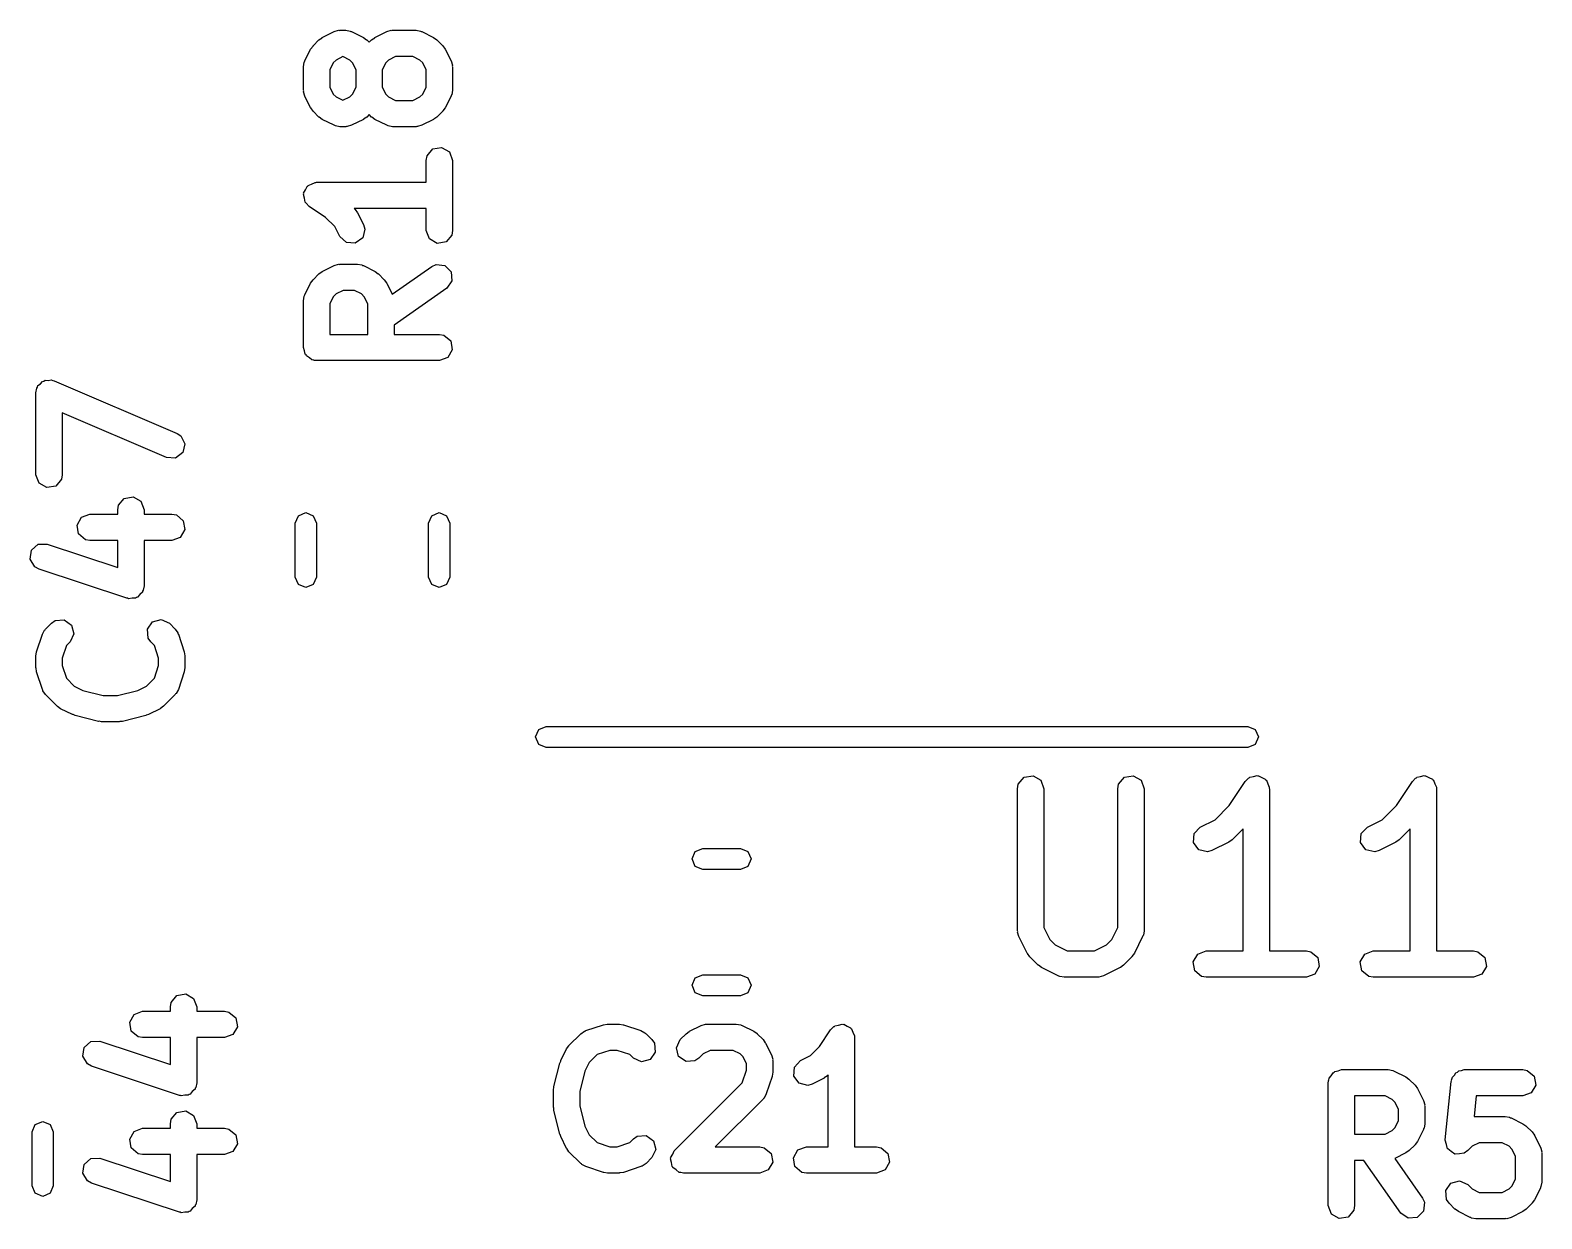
# Model space of a CAD drawing. Extents: x 72 to 186, y -144 to -85.
# Drawn here: x 140.21 to 148.82, y -100.69 to -93.92 of the extents above; entities that cross this region are included whole.
import ezdxf

# ---------------------------------------------------------------- set-up
doc = ezdxf.new("R2010")
doc.units = 0
doc.layers.add('BLACK', color=7, linetype='CONTINUOUS')

msp = doc.modelspace()

# ---------------------------------------------------------------- linework, layer by layer
at = {"layer": 'BLACK', "linetype": 'CONTINUOUS'}
for p, q in [((141.821, -94.0053), (141.855, -93.972)), ((141.855, -93.972), (141.873, -93.9591)), ((141.873, -93.9591), (141.874, -93.9579)), ((141.874, -93.9579), (141.941, -93.9246)), ((141.941, -93.9246), (141.966, -93.9172)), ((141.966, -93.9172), (141.97, -93.9182)), ((141.97, -93.9182), (141.974, -93.9167)), ((141.974, -93.9167), (142.008, -93.9167)), ((142.008, -93.9167), (142.033, -93.9212)), ((142.033, -93.9212), (142.037, -93.9241)), ((142.037, -93.9241), (142.041, -93.9246)), ((142.041, -93.9246), (142.108, -93.9579)), ((142.108, -93.9579), (142.126, -93.9713)), ((142.126, -93.9713), (142.127, -93.972)), ((142.127, -93.972), (142.141, -93.9856)), ((142.141, -93.9856), (142.155, -93.972)), ((142.155, -93.972), (142.173, -93.9591)), ((142.173, -93.9591), (142.174, -93.9579)), ((142.174, -93.9579), (142.241, -93.9246)), ((142.241, -93.9246), (142.266, -93.9172)), ((142.266, -93.9172), (142.27, -93.9182)), ((142.27, -93.9182), (142.274, -93.9167)), ((142.274, -93.9167), (142.408, -93.9167)), ((142.408, -93.9167), (142.433, -93.9212)), ((142.433, -93.9212), (142.437, -93.9241)), ((142.437, -93.9241), (142.441, -93.9246)), ((142.441, -93.9246), (142.508, -93.9579)), ((142.508, -93.9579), (142.526, -93.9713)), ((142.526, -93.9713), (142.527, -93.972)), ((142.527, -93.972), (142.561, -94.0053)), ((141.774, -94.0915), (141.807, -94.0248)), ((141.807, -94.0248), (141.821, -94.0068)), ((141.821, -94.0068), (141.821, -94.0053)), ((141.952, -94.0866), (141.936, -94.1028)), ((141.991, -94.0672), (141.952, -94.0866)), ((142.03, -94.0866), (141.991, -94.0672)), ((142.046, -94.1028), (142.03, -94.0866)), ((142.252, -94.0866), (142.236, -94.1028)), ((142.292, -94.0667), (142.252, -94.0866)), ((142.39, -94.0667), (142.292, -94.0667)), ((142.43, -94.0866), (142.39, -94.0667)), ((142.446, -94.1028), (142.43, -94.0866)), ((142.561, -94.0053), (142.574, -94.0237)), ((142.574, -94.0237), (142.575, -94.0248)), ((142.575, -94.0248), (142.608, -94.0915)), ((141.766, -94.125), (141.771, -94.0993)), ((141.766, -94.2583), (141.766, -94.125)), ((141.771, -94.0993), (141.773, -94.0959)), ((141.773, -94.0959), (141.774, -94.0915)), ((141.936, -94.1028), (141.916, -94.1427)), ((141.916, -94.1427), (141.916, -94.2406)), ((142.066, -94.1427), (142.046, -94.1028)), ((142.066, -94.2406), (142.066, -94.1427)), ((142.236, -94.1028), (142.216, -94.1427)), ((142.216, -94.1427), (142.216, -94.2406)), ((142.466, -94.1427), (142.446, -94.1028)), ((142.466, -94.2406), (142.466, -94.1427)), ((142.608, -94.0915), (142.616, -94.1164)), ((142.616, -94.1164), (142.614, -94.1208)), ((142.614, -94.1208), (142.616, -94.125)), ((142.616, -94.125), (142.616, -94.2583)), ((141.768, -94.2625), (141.766, -94.2583)), ((141.916, -94.2406), (141.936, -94.2806)), ((142.046, -94.2806), (142.066, -94.2406)), ((142.216, -94.2406), (142.236, -94.2806)), ((142.446, -94.2806), (142.466, -94.2406)), ((142.616, -94.2583), (142.612, -94.284)), ((141.767, -94.2669), (141.768, -94.2625)), ((141.774, -94.2919), (141.767, -94.2669)), ((141.807, -94.3585), (141.774, -94.2919)), ((141.936, -94.2806), (141.952, -94.2967)), ((141.952, -94.2967), (141.991, -94.3161)), ((141.991, -94.3161), (142.03, -94.2967)), ((142.03, -94.2967), (142.046, -94.2806)), ((142.236, -94.2806), (142.252, -94.2967)), ((142.252, -94.2967), (142.292, -94.3167)), ((142.292, -94.3167), (142.39, -94.3167)), ((142.39, -94.3167), (142.43, -94.2967)), ((142.43, -94.2967), (142.446, -94.2806)), ((142.608, -94.2919), (142.575, -94.3585)), ((142.609, -94.2874), (142.608, -94.2919)), ((142.612, -94.284), (142.609, -94.2874)), ((141.808, -94.3597), (141.807, -94.3585)), ((141.821, -94.378), (141.808, -94.3597)), ((141.855, -94.4114), (141.821, -94.378)), ((141.856, -94.4121), (141.855, -94.4114)), ((141.874, -94.4254), (141.856, -94.4121)), ((141.941, -94.4587), (141.874, -94.4254)), ((142.108, -94.4254), (142.041, -94.4587)), ((142.109, -94.4242), (142.108, -94.4254)), ((142.127, -94.4114), (142.109, -94.4242)), ((142.141, -94.3977), (142.127, -94.4114)), ((142.155, -94.4114), (142.141, -94.3977)), ((142.156, -94.4121), (142.155, -94.4114)), ((142.174, -94.4254), (142.156, -94.4121)), ((142.241, -94.4587), (142.174, -94.4254)), ((142.508, -94.4254), (142.441, -94.4587)), ((142.509, -94.4242), (142.508, -94.4254)), ((142.527, -94.4114), (142.509, -94.4242)), ((142.561, -94.378), (142.527, -94.4114)), ((142.575, -94.3585), (142.561, -94.3766)), ((142.561, -94.3766), (142.561, -94.378)), ((141.945, -94.4593), (141.941, -94.4587)), ((141.949, -94.4621), (141.945, -94.4593)), ((141.974, -94.4667), (141.949, -94.4621)), ((142.008, -94.4667), (141.974, -94.4667)), ((142.012, -94.4651), (142.008, -94.4667)), ((142.016, -94.4662), (142.012, -94.4651)), ((142.041, -94.4587), (142.016, -94.4662)), ((142.245, -94.4593), (142.241, -94.4587)), ((142.249, -94.4621), (142.245, -94.4593)), ((142.274, -94.4667), (142.249, -94.4621)), ((142.408, -94.4667), (142.274, -94.4667)), ((142.412, -94.4651), (142.408, -94.4667)), ((142.416, -94.4662), (142.412, -94.4651)), ((142.441, -94.4587), (142.416, -94.4662)), ((142.471, -94.6327), (142.504, -94.5934)), ((142.504, -94.5934), (142.554, -94.5845)), ((142.554, -94.5845), (142.598, -94.6101)), ((142.466, -94.6583), (142.471, -94.6327)), ((142.466, -94.7833), (142.466, -94.6583)), ((142.598, -94.6101), (142.616, -94.6583)), ((142.616, -94.6583), (142.616, -95.0583)), ((141.766, -94.8535), (141.768, -94.8496)), ((141.772, -94.8744), (141.766, -94.8535)), ((141.767, -94.8453), (141.778, -94.8265)), ((141.768, -94.8496), (141.767, -94.8453)), ((141.778, -94.8265), (141.787, -94.8065)), ((141.787, -94.8065), (141.791, -94.8046)), ((141.791, -94.8046), (141.793, -94.8009)), ((141.793, -94.8009), (141.813, -94.7934)), ((141.813, -94.7934), (141.833, -94.7838)), ((141.833, -94.7838), (141.837, -94.7848)), ((141.837, -94.7848), (141.841, -94.7833)), ((141.841, -94.7833), (142.466, -94.7833)), ((141.776, -94.8958), (141.772, -94.8744)), ((141.779, -94.8986), (141.776, -94.8958)), ((141.781, -94.9027), (141.779, -94.8986)), ((141.799, -94.9207), (141.781, -94.9027)), ((141.893, -94.9833), (141.799, -94.9207)), ((142.466, -94.9333), (142.055, -94.9333)), ((142.055, -94.9333), (142.061, -94.9386)), ((142.061, -94.9386), (142.074, -94.957)), ((142.466, -95.0583), (142.466, -94.9333)), ((141.946, -95.0361), (141.893, -94.9833)), ((142.074, -94.957), (142.075, -94.9581)), ((142.075, -94.9581), (142.108, -95.0248)), ((142.108, -95.0248), (142.116, -95.0498)), ((141.974, -95.0919), (141.946, -95.0361)), ((142.011, -95.1271), (141.974, -95.0919)), ((142.104, -95.0997), (142.062, -95.1302)), ((142.116, -95.0498), (142.104, -95.0997)), ((142.484, -95.1065), (142.466, -95.0583)), ((142.528, -95.1322), (142.484, -95.1065)), ((142.612, -95.084), (142.579, -95.1233)), ((142.616, -95.0583), (142.612, -95.084)), ((142.062, -95.1302), (142.011, -95.1271)), ((142.579, -95.1233), (142.528, -95.1322)), ((141.855, -95.3053), (141.873, -95.2924)), ((141.873, -95.2924), (141.874, -95.2913)), ((141.874, -95.2913), (141.941, -95.2579)), ((141.941, -95.2579), (141.966, -95.2505)), ((141.966, -95.2505), (141.97, -95.2515)), ((141.97, -95.2515), (141.974, -95.25)), ((141.974, -95.25), (142.074, -95.25)), ((142.074, -95.25), (142.1, -95.2545)), ((142.1, -95.2545), (142.103, -95.2574)), ((142.103, -95.2574), (142.108, -95.2579)), ((142.108, -95.2579), (142.175, -95.2913)), ((142.175, -95.2913), (142.193, -95.3046)), ((142.273, -95.4211), (142.498, -95.2636)), ((142.498, -95.2636), (142.522, -95.2526)), ((142.522, -95.2526), (142.573, -95.257)), ((142.573, -95.257), (142.609, -95.2933)), ((141.774, -95.4248), (141.807, -95.3581)), ((141.807, -95.3581), (141.821, -95.3401)), ((141.821, -95.3386), (141.855, -95.3053)), ((141.821, -95.3401), (141.821, -95.3386)), ((142.193, -95.3046), (142.194, -95.3053)), ((142.194, -95.3053), (142.227, -95.3386)), ((142.227, -95.3386), (142.24, -95.357)), ((142.24, -95.357), (142.241, -95.3581)), ((142.241, -95.3581), (142.273, -95.4211)), ((142.613, -95.3444), (142.584, -95.3864)), ((142.609, -95.2933), (142.613, -95.3444)), ((141.766, -95.4583), (141.771, -95.4327)), ((141.766, -95.725), (141.766, -95.4583)), ((141.771, -95.4327), (141.773, -95.4292)), ((141.773, -95.4292), (141.774, -95.4248)), ((141.936, -95.4361), (141.916, -95.476)), ((141.952, -95.42), (141.936, -95.4361)), ((141.992, -95.4), (141.952, -95.42)), ((142.057, -95.4), (141.992, -95.4)), ((142.097, -95.42), (142.057, -95.4)), ((142.113, -95.4361), (142.097, -95.42)), ((142.133, -95.476), (142.113, -95.4361)), ((142.584, -95.3864), (142.283, -95.5974)), ((141.916, -95.476), (141.916, -95.65)), ((142.133, -95.65), (142.133, -95.476)), ((142.283, -95.5974), (142.283, -95.65)), ((141.916, -95.65), (142.133, -95.65)), ((142.283, -95.65), (142.541, -95.65)), ((142.541, -95.65), (142.567, -95.6545)), ((142.567, -95.6545), (142.606, -95.6875)), ((142.606, -95.6875), (142.615, -95.738)), ((141.773, -95.7433), (141.766, -95.725)), ((141.776, -95.7625), (141.773, -95.7433)), ((141.781, -95.7668), (141.776, -95.7625)), ((141.784, -95.7732), (141.781, -95.7668)), ((141.8, -95.783), (141.784, -95.7732)), ((141.815, -95.7955), (141.8, -95.783)), ((141.825, -95.7972), (141.815, -95.7955)), ((141.828, -95.7989), (141.825, -95.7972)), ((141.831, -95.7983), (141.828, -95.7989)), ((141.841, -95.8), (141.831, -95.7983)), ((142.541, -95.8), (141.841, -95.8)), ((142.589, -95.7825), (142.541, -95.8)), ((142.615, -95.738), (142.589, -95.7825)), ((140.241, -95.9833), (140.246, -95.9577)), ((140.246, -95.9577), (140.251, -95.9509)), ((140.251, -95.9509), (140.253, -95.9423)), ((140.253, -95.9423), (140.267, -95.9318)), ((140.267, -95.9318), (140.279, -95.9184)), ((140.279, -95.9184), (140.287, -95.9168)), ((140.287, -95.9168), (140.294, -95.9115)), ((140.294, -95.9115), (140.312, -95.9125)), ((140.312, -95.9125), (140.329, -95.9095)), ((140.329, -95.9095), (140.337, -95.9139)), ((140.337, -95.9139), (140.346, -95.9144)), ((140.346, -95.9144), (141.046, -96.2144)), ((140.241, -96.45), (140.241, -95.9833)), ((140.986, -96.3523), (140.391, -96.0971)), ((140.391, -96.0971), (140.391, -96.45)), ((141.046, -96.2144), (141.067, -96.2287)), ((141.067, -96.2287), (141.091, -96.2745)), ((141.079, -96.3244), (141.038, -96.3551)), ((141.091, -96.2745), (141.079, -96.3244)), ((141.038, -96.3551), (140.986, -96.3523)), ((140.259, -96.4982), (140.241, -96.45)), ((140.303, -96.5239), (140.259, -96.4982)), ((140.387, -96.4757), (140.354, -96.515)), ((140.391, -96.45), (140.387, -96.4757)), ((140.354, -96.515), (140.303, -96.5239)), ((140.712, -96.6243), (140.745, -96.585)), ((140.745, -96.585), (140.796, -96.5761)), ((140.796, -96.5761), (140.84, -96.6018)), ((140.708, -96.65), (140.712, -96.6243)), ((140.708, -96.675), (140.708, -96.65)), ((140.84, -96.6018), (140.858, -96.65)), ((140.858, -96.65), (140.858, -96.675)), ((141.738, -96.6839), (141.78, -96.6664)), ((141.78, -96.6664), (141.822, -96.6839)), ((142.498, -96.6839), (142.54, -96.6664)), ((142.54, -96.6664), (142.582, -96.6839)), ((140.476, -96.737), (140.501, -96.6925)), ((140.484, -96.7875), (140.476, -96.737)), ((140.501, -96.6925), (140.549, -96.675)), ((140.549, -96.675), (140.708, -96.675)), ((140.858, -96.675), (141.016, -96.675)), ((141.016, -96.675), (141.042, -96.6795)), ((141.042, -96.6795), (141.081, -96.7125)), ((141.081, -96.7125), (141.09, -96.763)), ((141.72, -96.7264), (141.738, -96.6839)), ((141.72, -97.0336), (141.72, -96.7264)), ((141.822, -96.6839), (141.84, -96.7264)), ((141.84, -96.7264), (141.84, -97.0336)), ((142.48, -96.7264), (142.498, -96.6839)), ((142.48, -97.0336), (142.48, -96.7264)), ((142.582, -96.6839), (142.6, -96.7264)), ((142.6, -96.7264), (142.6, -97.0336)), ((140.524, -96.8205), (140.484, -96.7875)), ((140.549, -96.825), (140.524, -96.8205)), ((140.708, -96.825), (140.549, -96.825)), ((140.708, -96.9793), (140.708, -96.825)), ((141.016, -96.825), (140.858, -96.825)), ((140.858, -96.825), (140.858, -97.0833)), ((141.064, -96.8075), (141.016, -96.825)), ((141.09, -96.763), (141.064, -96.8075)), ((140.209, -96.9317), (140.217, -96.881)), ((140.217, -96.881), (140.255, -96.8469)), ((140.255, -96.8469), (140.306, -96.8455)), ((140.306, -96.8455), (140.708, -96.9793)), ((140.236, -96.9754), (140.209, -96.9317)), ((140.259, -96.9878), (140.236, -96.9754)), ((140.759, -97.1545), (140.259, -96.9878)), ((140.858, -97.0833), (140.853, -97.109)), ((141.738, -97.0761), (141.72, -97.0336)), ((141.78, -97.0936), (141.738, -97.0761)), ((141.822, -97.0761), (141.78, -97.0936)), ((141.84, -97.0336), (141.822, -97.0761)), ((142.498, -97.0761), (142.48, -97.0336)), ((142.54, -97.0936), (142.498, -97.0761)), ((142.582, -97.0761), (142.54, -97.0936)), ((142.6, -97.0336), (142.582, -97.0761)), ((140.765, -97.1543), (140.759, -97.1545)), ((140.77, -97.1572), (140.765, -97.1543)), ((140.79, -97.1536), (140.77, -97.1572)), ((140.81, -97.1531), (140.79, -97.1536)), ((140.815, -97.1493), (140.81, -97.1531)), ((140.82, -97.1483), (140.815, -97.1493)), ((140.833, -97.1326), (140.82, -97.1483)), ((140.849, -97.119), (140.833, -97.1326)), ((140.853, -97.109), (140.849, -97.1134)), ((140.849, -97.1134), (140.849, -97.119)), ((140.245, -97.4596), (140.278, -97.3596)), ((140.278, -97.3596), (140.291, -97.3367)), ((140.291, -97.3367), (140.294, -97.3344)), ((140.294, -97.3344), (140.296, -97.3303)), ((140.296, -97.3303), (140.33, -97.297)), ((140.33, -97.297), (140.351, -97.282)), ((140.351, -97.282), (140.402, -97.2776)), ((140.402, -97.2776), (140.444, -97.307)), ((140.457, -97.3565), (140.436, -97.403)), ((140.444, -97.307), (140.457, -97.3565)), ((140.877, -97.3306), (140.906, -97.2886)), ((140.881, -97.3817), (140.877, -97.3306)), ((140.906, -97.2886), (140.956, -97.2753)), ((140.956, -97.2753), (141.002, -97.297)), ((141.002, -97.297), (141.036, -97.3303)), ((141.036, -97.3303), (141.051, -97.3516)), ((141.051, -97.3516), (141.051, -97.3561)), ((141.051, -97.3561), (141.054, -97.3596)), ((141.054, -97.3596), (141.087, -97.4596)), ((140.415, -97.4238), (140.391, -97.4955)), ((140.436, -97.403), (140.415, -97.4238)), ((140.896, -97.403), (140.881, -97.3817)), ((140.917, -97.4238), (140.896, -97.403)), ((140.941, -97.4955), (140.917, -97.4238)), ((140.241, -97.4833), (140.245, -97.4612)), ((140.241, -97.55), (140.241, -97.4833)), ((140.245, -97.4612), (140.245, -97.4596)), ((140.391, -97.4955), (140.391, -97.5378)), ((140.941, -97.5378), (140.941, -97.4955)), ((141.087, -97.4596), (141.09, -97.4818)), ((141.09, -97.4818), (141.091, -97.4833)), ((141.091, -97.4833), (141.091, -97.55)), ((140.242, -97.5515), (140.241, -97.55)), ((140.245, -97.5737), (140.242, -97.5515)), ((140.278, -97.6737), (140.245, -97.5737)), ((140.391, -97.5378), (140.415, -97.6095)), ((140.415, -97.6095), (140.46, -97.655)), ((140.872, -97.655), (140.917, -97.6095)), ((140.917, -97.6095), (140.941, -97.5378)), ((141.087, -97.5737), (141.054, -97.6737)), ((141.091, -97.55), (141.087, -97.5721)), ((141.087, -97.5721), (141.087, -97.5737)), ((140.281, -97.6772), (140.278, -97.6737)), ((140.281, -97.6817), (140.281, -97.6772)), ((140.296, -97.703), (140.281, -97.6817)), ((140.363, -97.7697), (140.296, -97.703)), ((140.46, -97.655), (140.509, -97.6792)), ((140.509, -97.6792), (140.625, -97.7083)), ((140.707, -97.7083), (140.823, -97.6792)), ((140.823, -97.6792), (140.872, -97.655)), ((141.036, -97.703), (140.969, -97.7697)), ((141.038, -97.699), (141.036, -97.703)), ((141.041, -97.6966), (141.038, -97.699)), ((141.054, -97.6737), (141.041, -97.6966)), ((140.364, -97.7704), (140.363, -97.7697)), ((140.382, -97.7837), (140.364, -97.7704)), ((140.449, -97.8171), (140.382, -97.7837)), ((140.625, -97.7083), (140.707, -97.7083)), ((140.95, -97.7837), (140.883, -97.8171)), ((140.951, -97.7826), (140.95, -97.7837)), ((140.969, -97.7697), (140.951, -97.7826)), ((140.453, -97.8175), (140.449, -97.8171)), ((140.465, -97.8228), (140.453, -97.8175)), ((140.598, -97.8561), (140.465, -97.8228)), ((140.601, -97.8557), (140.598, -97.8561)), ((140.616, -97.8583), (140.601, -97.8557)), ((140.716, -97.8583), (140.616, -97.8583)), ((140.719, -97.8571), (140.716, -97.8583)), ((140.734, -97.8561), (140.719, -97.8571)), ((140.868, -97.8228), (140.734, -97.8561)), ((140.87, -97.8208), (140.868, -97.8228)), ((140.883, -97.8171), (140.87, -97.8208)), ((143.09, -97.945), (143.108, -97.9026)), ((143.108, -97.9874), (143.09, -97.945)), ((143.108, -97.9026), (143.15, -97.885)), ((143.15, -97.885), (147.15, -97.885)), ((147.15, -97.885), (147.192, -97.9026)), ((147.192, -97.9026), (147.21, -97.945)), ((147.21, -97.945), (147.192, -97.9874)), ((143.15, -98.005), (143.108, -97.9874)), ((147.15, -98.005), (143.15, -98.005)), ((147.192, -97.9874), (147.15, -98.005)), ((145.837, -98.2398), (145.841, -98.2142)), ((145.841, -98.2142), (145.874, -98.1749)), ((145.874, -98.1749), (145.925, -98.166)), ((145.925, -98.166), (145.969, -98.1916)), ((145.969, -98.1916), (145.987, -98.2398)), ((146.408, -98.2398), (146.413, -98.2142)), ((146.413, -98.2142), (146.446, -98.1749)), ((146.446, -98.1749), (146.496, -98.166)), ((146.496, -98.166), (146.541, -98.1916)), ((146.541, -98.1916), (146.558, -98.2398)), ((147.044, -98.3349), (147.135, -98.1982)), ((147.135, -98.1982), (147.153, -98.1794)), ((147.153, -98.1794), (147.157, -98.1782)), ((147.157, -98.1782), (147.16, -98.1749)), ((147.16, -98.1749), (147.182, -98.1711)), ((147.182, -98.1711), (147.202, -98.165)), ((147.202, -98.165), (147.206, -98.1667)), ((147.206, -98.1667), (147.211, -98.166)), ((147.211, -98.166), (147.229, -98.1768)), ((147.229, -98.1768), (147.249, -98.1856)), ((147.249, -98.1856), (147.251, -98.1895)), ((147.251, -98.1895), (147.255, -98.1916)), ((147.255, -98.1916), (147.263, -98.2121)), ((147.263, -98.2121), (147.272, -98.2316)), ((147.996, -98.3349), (148.088, -98.1982)), ((148.088, -98.1982), (148.106, -98.1794)), ((148.106, -98.1794), (148.11, -98.1782)), ((148.11, -98.1782), (148.112, -98.1749)), ((148.112, -98.1749), (148.134, -98.1711)), ((148.134, -98.1711), (148.155, -98.165)), ((148.155, -98.165), (148.159, -98.1667)), ((148.159, -98.1667), (148.163, -98.166)), ((148.163, -98.166), (148.182, -98.1768)), ((148.182, -98.1768), (148.202, -98.1856)), ((148.202, -98.1856), (148.204, -98.1895)), ((148.204, -98.1895), (148.207, -98.1916)), ((148.207, -98.1916), (148.215, -98.2121)), ((148.215, -98.2121), (148.225, -98.2316)), ((145.837, -99.0493), (145.837, -98.2398)), ((145.987, -98.2398), (145.987, -99.0316)), ((146.408, -99.0316), (146.408, -98.2398)), ((146.558, -98.2398), (146.558, -99.0493)), ((147.272, -98.2316), (147.271, -98.2358)), ((147.271, -98.2358), (147.273, -98.2398)), ((147.273, -98.2398), (147.273, -99.1648)), ((148.225, -98.2316), (148.224, -98.2358)), ((148.224, -98.2358), (148.225, -98.2398)), ((148.225, -98.2398), (148.225, -99.1648)), ((146.963, -98.4163), (147.044, -98.3349)), ((147.915, -98.4163), (147.996, -98.3349)), ((146.843, -98.4957), (146.878, -98.4585)), ((146.878, -98.4585), (146.963, -98.4163)), ((147.123, -98.4685), (147.06, -98.5309)), ((147.123, -99.1648), (147.123, -98.4685)), ((147.795, -98.4957), (147.831, -98.4585)), ((147.831, -98.4585), (147.915, -98.4163)), ((148.075, -98.4685), (148.013, -98.5309)), ((148.075, -99.1648), (148.075, -98.4685)), ((146.84, -98.5469), (146.843, -98.4957)), ((146.871, -98.5881), (146.84, -98.5469)), ((147.041, -98.545), (146.945, -98.5926)), ((147.042, -98.5438), (147.041, -98.545)), ((147.06, -98.5309), (147.042, -98.5438)), ((147.792, -98.5469), (147.795, -98.4957)), ((147.823, -98.5881), (147.792, -98.5469)), ((147.993, -98.545), (147.898, -98.5926)), ((147.994, -98.5438), (147.993, -98.545)), ((148.013, -98.5309), (147.994, -98.5438)), ((143.982, -98.64), (144, -98.5976)), ((144, -98.6824), (143.982, -98.64)), ((144, -98.5976), (144.042, -98.58)), ((144.042, -98.58), (144.258, -98.58)), ((144.258, -98.58), (144.3, -98.5976)), ((144.3, -98.5976), (144.318, -98.64)), ((144.318, -98.64), (144.3, -98.6824)), ((146.92, -98.6), (146.871, -98.5881)), ((146.945, -98.5926), (146.92, -98.6)), ((147.873, -98.6), (147.823, -98.5881)), ((147.898, -98.5926), (147.873, -98.6)), ((144.042, -98.7), (144, -98.6824)), ((144.258, -98.7), (144.042, -98.7)), ((144.3, -98.6824), (144.258, -98.7)), ((145.838, -99.0536), (145.837, -99.0493)), ((145.837, -99.0579), (145.838, -99.0536)), ((145.845, -99.0829), (145.837, -99.0579)), ((145.892, -99.1781), (145.845, -99.0829)), ((145.987, -99.0316), (146.021, -99.1002)), ((146.374, -99.1002), (146.408, -99.0316)), ((146.55, -99.0829), (146.503, -99.1781)), ((146.551, -99.0784), (146.55, -99.0829)), ((146.554, -99.075), (146.551, -99.0784)), ((146.558, -99.0493), (146.554, -99.075)), ((146.021, -99.1002), (146.052, -99.1306)), ((146.052, -99.1306), (146.12, -99.1648)), ((146.12, -99.1648), (146.275, -99.1648)), ((146.275, -99.1648), (146.344, -99.1306)), ((146.344, -99.1306), (146.374, -99.1002)), ((146.864, -99.1824), (146.912, -99.1648)), ((146.912, -99.1648), (147.123, -99.1648)), ((147.273, -99.1648), (147.483, -99.1648)), ((147.483, -99.1648), (147.509, -99.1693)), ((147.509, -99.1693), (147.548, -99.2023)), ((147.816, -99.1824), (147.864, -99.1648)), ((147.864, -99.1648), (148.075, -99.1648)), ((148.225, -99.1648), (148.436, -99.1648)), ((148.436, -99.1648), (148.461, -99.1693)), ((148.461, -99.1693), (148.501, -99.2023)), ((145.894, -99.1792), (145.892, -99.1781)), ((145.906, -99.1976), (145.894, -99.1792)), ((145.954, -99.2452), (145.906, -99.1976)), ((145.956, -99.2459), (145.954, -99.2452)), ((145.974, -99.2593), (145.956, -99.2459)), ((146.441, -99.2452), (146.423, -99.2581)), ((146.489, -99.1976), (146.441, -99.2452)), ((146.503, -99.1781), (146.489, -99.1961)), ((146.489, -99.1961), (146.489, -99.1976)), ((146.838, -99.2268), (146.864, -99.1824)), ((146.847, -99.2773), (146.838, -99.2268)), ((147.557, -99.2528), (147.532, -99.2973)), ((147.548, -99.2023), (147.557, -99.2528)), ((147.79, -99.2268), (147.816, -99.1824)), ((147.799, -99.2773), (147.79, -99.2268)), ((148.51, -99.2528), (148.484, -99.2973)), ((148.501, -99.2023), (148.51, -99.2528)), ((143.982, -99.36), (144, -99.3176)), ((144, -99.3176), (144.042, -99.3)), ((144.042, -99.3), (144.258, -99.3)), ((144.258, -99.3), (144.3, -99.3176)), ((144.3, -99.3176), (144.318, -99.36)), ((146.069, -99.3069), (145.974, -99.2593)), ((146.073, -99.3074), (146.069, -99.3069)), ((146.077, -99.3103), (146.073, -99.3074)), ((146.102, -99.3148), (146.077, -99.3103)), ((146.293, -99.3148), (146.102, -99.3148)), ((146.297, -99.3133), (146.293, -99.3148)), ((146.301, -99.3143), (146.297, -99.3133)), ((146.326, -99.3069), (146.301, -99.3143)), ((146.422, -99.2593), (146.326, -99.3069)), ((146.423, -99.2581), (146.422, -99.2593)), ((146.886, -99.3103), (146.847, -99.2773)), ((146.912, -99.3148), (146.886, -99.3103)), ((147.483, -99.3148), (146.912, -99.3148)), ((147.532, -99.2973), (147.483, -99.3148)), ((147.839, -99.3103), (147.799, -99.2773)), ((147.864, -99.3148), (147.839, -99.3103)), ((148.436, -99.3148), (147.864, -99.3148)), ((148.484, -99.2973), (148.436, -99.3148)), ((141.012, -99.4577), (141.045, -99.4184)), ((141.045, -99.4184), (141.096, -99.4095)), ((141.096, -99.4095), (141.14, -99.4351)), ((144, -99.4024), (143.982, -99.36)), ((144.042, -99.42), (144, -99.4024)), ((144.258, -99.42), (144.042, -99.42)), ((144.3, -99.4024), (144.258, -99.42)), ((144.318, -99.36), (144.3, -99.4024)), ((140.801, -99.5259), (140.849, -99.5083)), ((140.849, -99.5083), (141.008, -99.5083)), ((141.008, -99.4833), (141.012, -99.4577)), ((141.008, -99.5083), (141.008, -99.4833)), ((141.14, -99.4351), (141.158, -99.4833)), ((141.158, -99.4833), (141.158, -99.5083)), ((141.158, -99.5083), (141.316, -99.5083)), ((141.316, -99.5083), (141.342, -99.5129)), ((141.342, -99.5129), (141.381, -99.5458)), ((140.776, -99.5703), (140.801, -99.5259)), ((140.784, -99.6208), (140.776, -99.5703)), ((141.39, -99.5964), (141.364, -99.6408)), ((141.381, -99.5458), (141.39, -99.5964)), ((143.376, -99.6182), (143.476, -99.5849)), ((143.476, -99.5849), (143.498, -99.5816)), ((143.498, -99.5816), (143.5, -99.581)), ((143.5, -99.581), (143.567, -99.581)), ((143.567, -99.581), (143.589, -99.5849)), ((143.589, -99.5849), (143.59, -99.5849)), ((143.59, -99.5849), (143.69, -99.6182)), ((143.966, -99.6223), (144.033, -99.589)), ((144.033, -99.589), (144.058, -99.5815)), ((144.058, -99.5815), (144.062, -99.5826)), ((144.062, -99.5826), (144.067, -99.581)), ((144.067, -99.581), (144.233, -99.581)), ((144.233, -99.581), (144.259, -99.5856)), ((144.259, -99.5856), (144.262, -99.5884)), ((144.262, -99.5884), (144.267, -99.589)), ((144.267, -99.589), (144.334, -99.6223)), ((144.771, -99.6144), (144.789, -99.5956)), ((144.789, -99.5956), (144.793, -99.5944)), ((144.793, -99.5944), (144.796, -99.5911)), ((144.796, -99.5911), (144.817, -99.5873)), ((144.817, -99.5873), (144.838, -99.5812)), ((144.838, -99.5812), (144.842, -99.5829)), ((144.842, -99.5829), (144.846, -99.5822)), ((144.846, -99.5822), (144.865, -99.5931)), ((144.865, -99.5931), (144.885, -99.6018)), ((140.517, -99.7143), (140.555, -99.6803)), ((140.555, -99.6803), (140.606, -99.6788)), ((140.606, -99.6788), (141.008, -99.8126)), ((140.824, -99.6538), (140.784, -99.6208)), ((140.849, -99.6583), (140.824, -99.6538)), ((141.008, -99.6583), (140.849, -99.6583)), ((141.008, -99.8126), (141.008, -99.6583)), ((141.316, -99.6583), (141.158, -99.6583)), ((141.158, -99.6583), (141.158, -99.9167)), ((141.364, -99.6408), (141.316, -99.6583)), ((143.28, -99.703), (143.347, -99.6363)), ((143.347, -99.6363), (143.368, -99.6214)), ((143.368, -99.6214), (143.373, -99.621)), ((143.373, -99.621), (143.376, -99.6182)), ((143.69, -99.6182), (143.713, -99.6306)), ((143.713, -99.6306), (143.716, -99.6344)), ((143.716, -99.6344), (143.72, -99.6363)), ((143.72, -99.6363), (143.753, -99.6697)), ((143.753, -99.6697), (143.768, -99.691)), ((143.892, -99.7162), (143.914, -99.6697)), ((143.914, -99.6697), (143.947, -99.6363)), ((143.947, -99.6363), (143.965, -99.6235)), ((143.965, -99.6235), (143.966, -99.6223)), ((144.334, -99.6223), (144.352, -99.6356)), ((144.352, -99.6356), (144.353, -99.6363)), ((144.353, -99.6363), (144.386, -99.6697)), ((144.386, -99.6697), (144.399, -99.688)), ((144.708, -99.7083), (144.771, -99.6144)), ((144.885, -99.6018), (144.887, -99.6057)), ((144.887, -99.6057), (144.891, -99.6078)), ((144.891, -99.6078), (144.898, -99.6283)), ((144.898, -99.6283), (144.908, -99.6478)), ((144.908, -99.6478), (144.907, -99.652)), ((144.907, -99.652), (144.908, -99.656)), ((144.908, -99.656), (144.908, -100.281)), ((140.509, -99.765), (140.517, -99.7143)), ((140.536, -99.8087), (140.509, -99.765)), ((143.233, -99.7892), (143.266, -99.7225)), ((143.266, -99.7225), (143.28, -99.7045)), ((143.28, -99.7045), (143.28, -99.703)), ((143.441, -99.7549), (143.395, -99.8005)), ((143.512, -99.731), (143.441, -99.7549)), ((143.554, -99.731), (143.512, -99.731)), ((143.626, -99.7549), (143.554, -99.731)), ((143.647, -99.7757), (143.626, -99.7549)), ((143.772, -99.7421), (143.743, -99.7841)), ((143.768, -99.691), (143.772, -99.7421)), ((143.905, -99.7657), (143.892, -99.7162)), ((143.947, -99.7951), (143.905, -99.7657)), ((144.044, -99.751), (144.02, -99.7757)), ((144.084, -99.731), (144.044, -99.751)), ((144.216, -99.731), (144.084, -99.731)), ((144.256, -99.751), (144.216, -99.731)), ((144.272, -99.7671), (144.256, -99.751)), ((144.292, -99.8071), (144.272, -99.7671)), ((144.399, -99.688), (144.4, -99.6892)), ((144.4, -99.6892), (144.434, -99.7558)), ((144.434, -99.7558), (144.441, -99.7808)), ((144.6, -99.789), (144.656, -99.7611)), ((144.656, -99.7611), (144.708, -99.7083)), ((140.559, -99.8212), (140.536, -99.8087)), ((141.059, -99.9878), (140.559, -99.8212)), ((143.194, -99.9378), (143.227, -99.8045)), ((143.227, -99.8045), (143.233, -99.7927)), ((143.233, -99.7927), (143.233, -99.7892)), ((143.371, -99.8489), (143.342, -99.9653)), ((143.395, -99.8005), (143.371, -99.8489)), ((143.693, -99.7974), (143.647, -99.7757)), ((143.743, -99.7841), (143.693, -99.7974)), ((143.998, -99.7907), (143.947, -99.7951)), ((144.02, -99.7757), (143.998, -99.7907)), ((144.268, -99.9155), (144.292, -99.8439)), ((144.292, -99.8439), (144.292, -99.8071)), ((144.442, -99.856), (144.438, -99.8781)), ((144.441, -99.7808), (144.44, -99.7852)), ((144.44, -99.7852), (144.442, -99.7894)), ((144.442, -99.7894), (144.442, -99.856)), ((144.561, -99.8774), (144.565, -99.8262)), ((144.565, -99.8262), (144.6, -99.789)), ((147.625, -99.8755), (147.635, -99.8586)), ((147.635, -99.8586), (147.641, -99.8563)), ((147.641, -99.8563), (147.646, -99.8511)), ((147.646, -99.8511), (147.665, -99.8477)), ((147.665, -99.8477), (147.683, -99.841)), ((147.683, -99.841), (147.95, -99.841)), ((147.95, -99.841), (147.976, -99.8456)), ((147.976, -99.8456), (147.979, -99.8484)), ((147.979, -99.8484), (147.984, -99.849)), ((147.984, -99.849), (148.05, -99.8823)), ((148.327, -99.8724), (148.335, -99.8586)), ((148.335, -99.8586), (148.345, -99.855)), ((148.345, -99.855), (148.352, -99.8477)), ((148.352, -99.8477), (148.368, -99.8465)), ((148.368, -99.8465), (148.383, -99.841)), ((148.383, -99.841), (148.717, -99.841)), ((148.717, -99.841), (148.742, -99.8456)), ((148.742, -99.8456), (148.782, -99.8785)), ((141.153, -99.9423), (141.149, -99.9467)), ((141.158, -99.9167), (141.153, -99.9423)), ((143.192, -99.956), (143.194, -99.9413)), ((143.194, -99.9413), (143.194, -99.9378)), ((143.88, -100.303), (144.268, -99.9155)), ((144.438, -99.8798), (144.404, -99.9797)), ((144.438, -99.8781), (144.438, -99.8798)), ((144.592, -99.9186), (144.561, -99.8774)), ((144.642, -99.9305), (144.592, -99.9186)), ((144.667, -99.9231), (144.642, -99.9305)), ((144.734, -99.8898), (144.667, -99.9231)), ((144.735, -99.8886), (144.734, -99.8898)), ((144.753, -99.8757), (144.735, -99.8886)), ((144.758, -99.8704), (144.753, -99.8757)), ((144.758, -100.281), (144.758, -99.8704)), ((147.608, -99.916), (147.61, -99.9063)), ((147.608, -100.616), (147.608, -99.916)), ((147.609, -99.903), (147.611, -99.9001)), ((147.61, -99.9063), (147.609, -99.903)), ((147.611, -99.9001), (147.613, -99.8904)), ((147.613, -99.8904), (147.625, -99.8755)), ((148.05, -99.8823), (148.068, -99.8956)), ((148.068, -99.8956), (148.07, -99.8963)), ((148.07, -99.8963), (148.103, -99.9297)), ((148.103, -99.9297), (148.116, -99.948)), ((148.275, -100.242), (148.309, -99.9086)), ((148.309, -99.903), (148.311, -99.9003)), ((148.31, -99.9048), (148.309, -99.903)), ((148.309, -99.9086), (148.31, -99.9048)), ((148.311, -99.9003), (148.316, -99.8835)), ((148.316, -99.8835), (148.327, -99.8724)), ((148.791, -99.9291), (148.765, -99.9735)), ((148.782, -99.8785), (148.791, -99.9291)), ((141.065, -99.9877), (141.059, -99.9878)), ((141.07, -99.9905), (141.065, -99.9877)), ((141.09, -99.987), (141.07, -99.9905)), ((141.11, -99.9864), (141.09, -99.987)), ((141.115, -99.9826), (141.11, -99.9864)), ((141.12, -99.9816), (141.115, -99.9826)), ((141.133, -99.9659), (141.12, -99.9816)), ((141.149, -99.9524), (141.133, -99.9659)), ((141.149, -99.9467), (141.149, -99.9524)), ((143.192, -100.056), (143.192, -99.956)), ((143.342, -99.9653), (143.342, -100.047)), ((144.386, -100.009), (144.114, -100.281)), ((144.388, -100.005), (144.386, -100.009)), ((144.392, -100.003), (144.388, -100.005)), ((144.404, -99.9797), (144.392, -100.003)), ((147.932, -99.991), (147.758, -99.991)), ((147.758, -99.991), (147.758, -100.208)), ((147.972, -100.011), (147.932, -99.991)), ((147.988, -100.027), (147.972, -100.011)), ((148.008, -100.067), (147.988, -100.027)), ((148.116, -99.948), (148.117, -99.9492)), ((148.117, -99.9492), (148.15, -100.016)), ((148.15, -100.016), (148.158, -100.041)), ((148.451, -99.991), (148.439, -100.109)), ((148.717, -99.991), (148.451, -99.991)), ((148.765, -99.9735), (148.717, -99.991)), ((141.012, -100.124), (141.045, -100.085)), ((141.045, -100.085), (141.096, -100.076)), ((141.096, -100.076), (141.14, -100.102)), ((141.14, -100.102), (141.158, -100.15)), ((143.193, -100.059), (143.192, -100.056)), ((143.194, -100.074), (143.193, -100.059)), ((143.227, -100.208), (143.194, -100.074)), ((143.342, -100.047), (143.371, -100.163)), ((148.008, -100.132), (148.008, -100.067)), ((148.158, -100.041), (148.157, -100.045)), ((148.157, -100.045), (148.158, -100.049)), ((148.158, -100.049), (148.158, -100.149)), ((148.439, -100.109), (148.441, -100.108)), ((148.441, -100.108), (148.446, -100.109)), ((148.446, -100.109), (148.45, -100.108)), ((148.45, -100.108), (148.617, -100.108)), ((148.617, -100.108), (148.642, -100.112)), ((148.642, -100.112), (148.646, -100.115)), ((148.646, -100.115), (148.65, -100.116)), ((148.65, -100.116), (148.717, -100.149)), ((140.22, -100.196), (140.238, -100.154)), ((140.22, -100.504), (140.22, -100.196)), ((140.238, -100.154), (140.28, -100.136)), ((140.28, -100.136), (140.322, -100.154)), ((140.322, -100.154), (140.34, -100.196)), ((140.34, -100.196), (140.34, -100.504)), ((140.776, -100.237), (140.801, -100.193)), ((140.801, -100.193), (140.849, -100.175)), ((140.849, -100.175), (141.008, -100.175)), ((141.008, -100.15), (141.012, -100.124)), ((141.008, -100.175), (141.008, -100.15)), ((141.158, -100.15), (141.158, -100.175)), ((141.158, -100.175), (141.316, -100.175)), ((141.316, -100.175), (141.342, -100.18)), ((141.342, -100.18), (141.381, -100.212)), ((143.371, -100.163), (143.395, -100.212)), ((147.932, -100.208), (147.972, -100.188)), ((147.972, -100.188), (147.988, -100.172)), ((147.988, -100.172), (148.008, -100.132)), ((148.15, -100.183), (148.117, -100.25)), ((148.151, -100.178), (148.15, -100.183)), ((148.154, -100.175), (148.151, -100.178)), ((148.158, -100.149), (148.154, -100.175)), ((148.717, -100.149), (148.735, -100.162)), ((148.735, -100.162), (148.736, -100.163)), ((148.736, -100.163), (148.77, -100.196)), ((148.77, -100.196), (148.783, -100.215)), ((140.784, -100.287), (140.776, -100.237)), ((140.824, -100.32), (140.784, -100.287)), ((141.39, -100.263), (141.364, -100.307)), ((141.381, -100.212), (141.39, -100.263)), ((143.229, -100.21), (143.227, -100.208)), ((143.233, -100.223), (143.229, -100.21)), ((143.266, -100.29), (143.233, -100.223)), ((143.267, -100.291), (143.266, -100.29)), ((143.395, -100.212), (143.441, -100.257)), ((143.441, -100.257), (143.512, -100.281)), ((143.512, -100.281), (143.554, -100.281)), ((143.554, -100.281), (143.626, -100.257)), ((143.626, -100.257), (143.647, -100.236)), ((143.647, -100.236), (143.668, -100.221)), ((143.668, -100.221), (143.719, -100.217)), ((143.719, -100.217), (143.761, -100.246)), ((143.761, -100.246), (143.775, -100.296)), ((144.114, -100.281), (144.367, -100.281)), ((144.367, -100.281), (144.392, -100.286)), ((144.392, -100.286), (144.432, -100.319)), ((144.585, -100.299), (144.633, -100.281)), ((144.633, -100.281), (144.758, -100.281)), ((144.908, -100.281), (145.033, -100.281)), ((145.033, -100.281), (145.059, -100.286)), ((145.059, -100.286), (145.098, -100.319)), ((147.758, -100.208), (147.932, -100.208)), ((148.103, -100.269), (148.07, -100.302)), ((148.104, -100.268), (148.103, -100.269)), ((148.117, -100.25), (148.104, -100.268)), ((148.275, -100.243), (148.275, -100.242)), ((148.275, -100.242), (148.275, -100.242)), ((148.282, -100.267), (148.275, -100.243)), ((148.288, -100.292), (148.282, -100.267)), ((148.428, -100.278), (148.403, -100.302)), ((148.468, -100.258), (148.428, -100.278)), ((148.599, -100.258), (148.468, -100.258)), ((148.639, -100.278), (148.599, -100.258)), ((148.655, -100.294), (148.639, -100.278)), ((148.783, -100.215), (148.784, -100.216)), ((148.784, -100.216), (148.817, -100.282)), ((148.817, -100.282), (148.825, -100.307)), ((140.517, -100.381), (140.555, -100.347)), ((140.555, -100.347), (140.606, -100.346)), ((140.606, -100.346), (141.008, -100.479)), ((140.849, -100.325), (140.824, -100.32)), ((141.008, -100.325), (140.849, -100.325)), ((141.008, -100.479), (141.008, -100.325)), ((141.316, -100.325), (141.158, -100.325)), ((141.158, -100.325), (141.158, -100.583)), ((141.364, -100.307), (141.316, -100.325)), ((143.28, -100.309), (143.267, -100.291)), ((143.347, -100.376), (143.28, -100.309)), ((143.351, -100.378), (143.347, -100.376)), ((143.72, -100.376), (143.698, -100.391)), ((143.753, -100.342), (143.72, -100.376)), ((143.775, -100.296), (143.753, -100.342)), ((143.859, -100.343), (143.871, -100.323)), ((143.86, -100.346), (143.859, -100.343)), ((143.859, -100.349), (143.86, -100.346)), ((143.864, -100.371), (143.859, -100.349)), ((143.868, -100.394), (143.864, -100.371)), ((143.871, -100.323), (143.88, -100.303)), ((144.441, -100.369), (144.415, -100.413)), ((144.432, -100.319), (144.441, -100.369)), ((144.559, -100.343), (144.585, -100.299)), ((144.568, -100.394), (144.559, -100.343)), ((145.107, -100.369), (145.082, -100.413)), ((145.098, -100.319), (145.107, -100.369)), ((147.811, -100.358), (147.758, -100.358)), ((147.758, -100.358), (147.758, -100.616)), ((148.022, -100.659), (147.811, -100.358)), ((148.05, -100.316), (147.987, -100.348)), ((147.987, -100.348), (148.145, -100.573)), ((148.051, -100.315), (148.05, -100.316)), ((148.07, -100.302), (148.051, -100.315)), ((148.289, -100.292), (148.288, -100.292)), ((148.288, -100.292), (148.288, -100.292)), ((148.309, -100.307), (148.289, -100.292)), ((148.33, -100.322), (148.309, -100.307)), ((148.331, -100.322), (148.33, -100.322)), ((148.33, -100.322), (148.33, -100.322)), ((148.356, -100.32), (148.331, -100.322)), ((148.381, -100.318), (148.356, -100.32)), ((148.382, -100.317), (148.381, -100.317)), ((148.381, -100.317), (148.381, -100.318)), ((148.403, -100.302), (148.382, -100.317)), ((148.675, -100.334), (148.655, -100.294)), ((148.675, -100.465), (148.675, -100.334)), ((148.825, -100.307), (148.823, -100.312)), ((148.823, -100.312), (148.825, -100.316)), ((148.825, -100.316), (148.825, -100.483)), ((140.509, -100.432), (140.517, -100.381)), ((140.536, -100.475), (140.509, -100.432)), ((143.353, -100.381), (143.351, -100.378)), ((143.376, -100.394), (143.353, -100.381)), ((143.476, -100.427), (143.376, -100.394)), ((143.478, -100.427), (143.476, -100.427)), ((143.5, -100.431), (143.478, -100.427)), ((143.567, -100.431), (143.5, -100.431)), ((143.568, -100.43), (143.567, -100.431)), ((143.59, -100.427), (143.568, -100.43)), ((143.69, -100.394), (143.59, -100.427)), ((143.694, -100.391), (143.69, -100.394)), ((143.698, -100.391), (143.694, -100.391)), ((143.871, -100.396), (143.868, -100.394)), ((143.872, -100.399), (143.871, -100.396)), ((143.89, -100.412), (143.872, -100.399)), ((143.908, -100.427), (143.89, -100.412)), ((143.912, -100.427), (143.908, -100.427)), ((143.914, -100.428), (143.912, -100.427)), ((143.917, -100.428), (143.914, -100.428)), ((143.933, -100.431), (143.917, -100.428)), ((144.367, -100.431), (143.933, -100.431)), ((144.415, -100.413), (144.367, -100.431)), ((144.608, -100.427), (144.568, -100.394)), ((144.633, -100.431), (144.608, -100.427)), ((145.033, -100.431), (144.633, -100.431)), ((145.082, -100.413), (145.033, -100.431)), ((140.238, -100.546), (140.22, -100.504)), ((140.28, -100.564), (140.238, -100.546)), ((140.322, -100.546), (140.28, -100.564)), ((140.34, -100.504), (140.322, -100.546)), ((140.559, -100.488), (140.536, -100.475)), ((141.059, -100.654), (140.559, -100.488)), ((148.278, -100.53), (148.307, -100.488)), ((148.282, -100.581), (148.278, -100.53)), ((148.307, -100.488), (148.357, -100.475)), ((148.357, -100.475), (148.403, -100.496)), ((148.403, -100.496), (148.428, -100.521)), ((148.428, -100.521), (148.468, -100.541)), ((148.468, -100.541), (148.599, -100.541)), ((148.599, -100.541), (148.639, -100.521)), ((148.639, -100.521), (148.655, -100.505)), ((148.655, -100.505), (148.675, -100.465)), ((148.817, -100.516), (148.784, -100.583)), ((148.818, -100.512), (148.817, -100.516)), ((148.82, -100.508), (148.818, -100.512)), ((148.825, -100.483), (148.82, -100.508)), ((141.133, -100.633), (141.12, -100.648)), ((141.149, -100.619), (141.133, -100.633)), ((141.153, -100.609), (141.149, -100.613)), ((141.149, -100.613), (141.149, -100.619)), ((141.158, -100.583), (141.153, -100.609)), ((147.626, -100.664), (147.608, -100.616)), ((147.758, -100.616), (147.754, -100.642)), ((148.145, -100.573), (148.156, -100.597)), ((148.156, -100.597), (148.151, -100.648)), ((148.297, -100.602), (148.282, -100.581)), ((148.33, -100.636), (148.297, -100.602)), ((148.77, -100.602), (148.736, -100.636)), ((148.784, -100.583), (148.77, -100.601)), ((148.77, -100.601), (148.77, -100.602)), ((141.065, -100.654), (141.059, -100.654)), ((141.07, -100.657), (141.065, -100.654)), ((141.09, -100.654), (141.07, -100.657)), ((141.11, -100.653), (141.09, -100.654)), ((141.115, -100.649), (141.11, -100.653)), ((141.12, -100.648), (141.115, -100.649)), ((147.67, -100.69), (147.626, -100.664)), ((147.721, -100.681), (147.67, -100.69)), ((147.754, -100.642), (147.721, -100.681)), ((148.064, -100.688), (148.022, -100.659)), ((148.115, -100.684), (148.064, -100.688)), ((148.151, -100.648), (148.115, -100.684)), ((148.332, -100.636), (148.33, -100.636)), ((148.35, -100.65), (148.332, -100.636)), ((148.416, -100.683), (148.35, -100.65)), ((148.421, -100.684), (148.416, -100.683)), ((148.424, -100.687), (148.421, -100.684)), ((148.45, -100.691), (148.424, -100.687)), ((148.617, -100.691), (148.45, -100.691)), ((148.621, -100.689), (148.617, -100.691)), ((148.625, -100.691), (148.621, -100.689)), ((148.65, -100.683), (148.625, -100.691)), ((148.717, -100.65), (148.65, -100.683)), ((148.718, -100.649), (148.717, -100.65)), ((148.736, -100.636), (148.718, -100.649))]:
    msp.add_line(p, q, dxfattribs=at)

doc.saveas('drawing.dxf')
